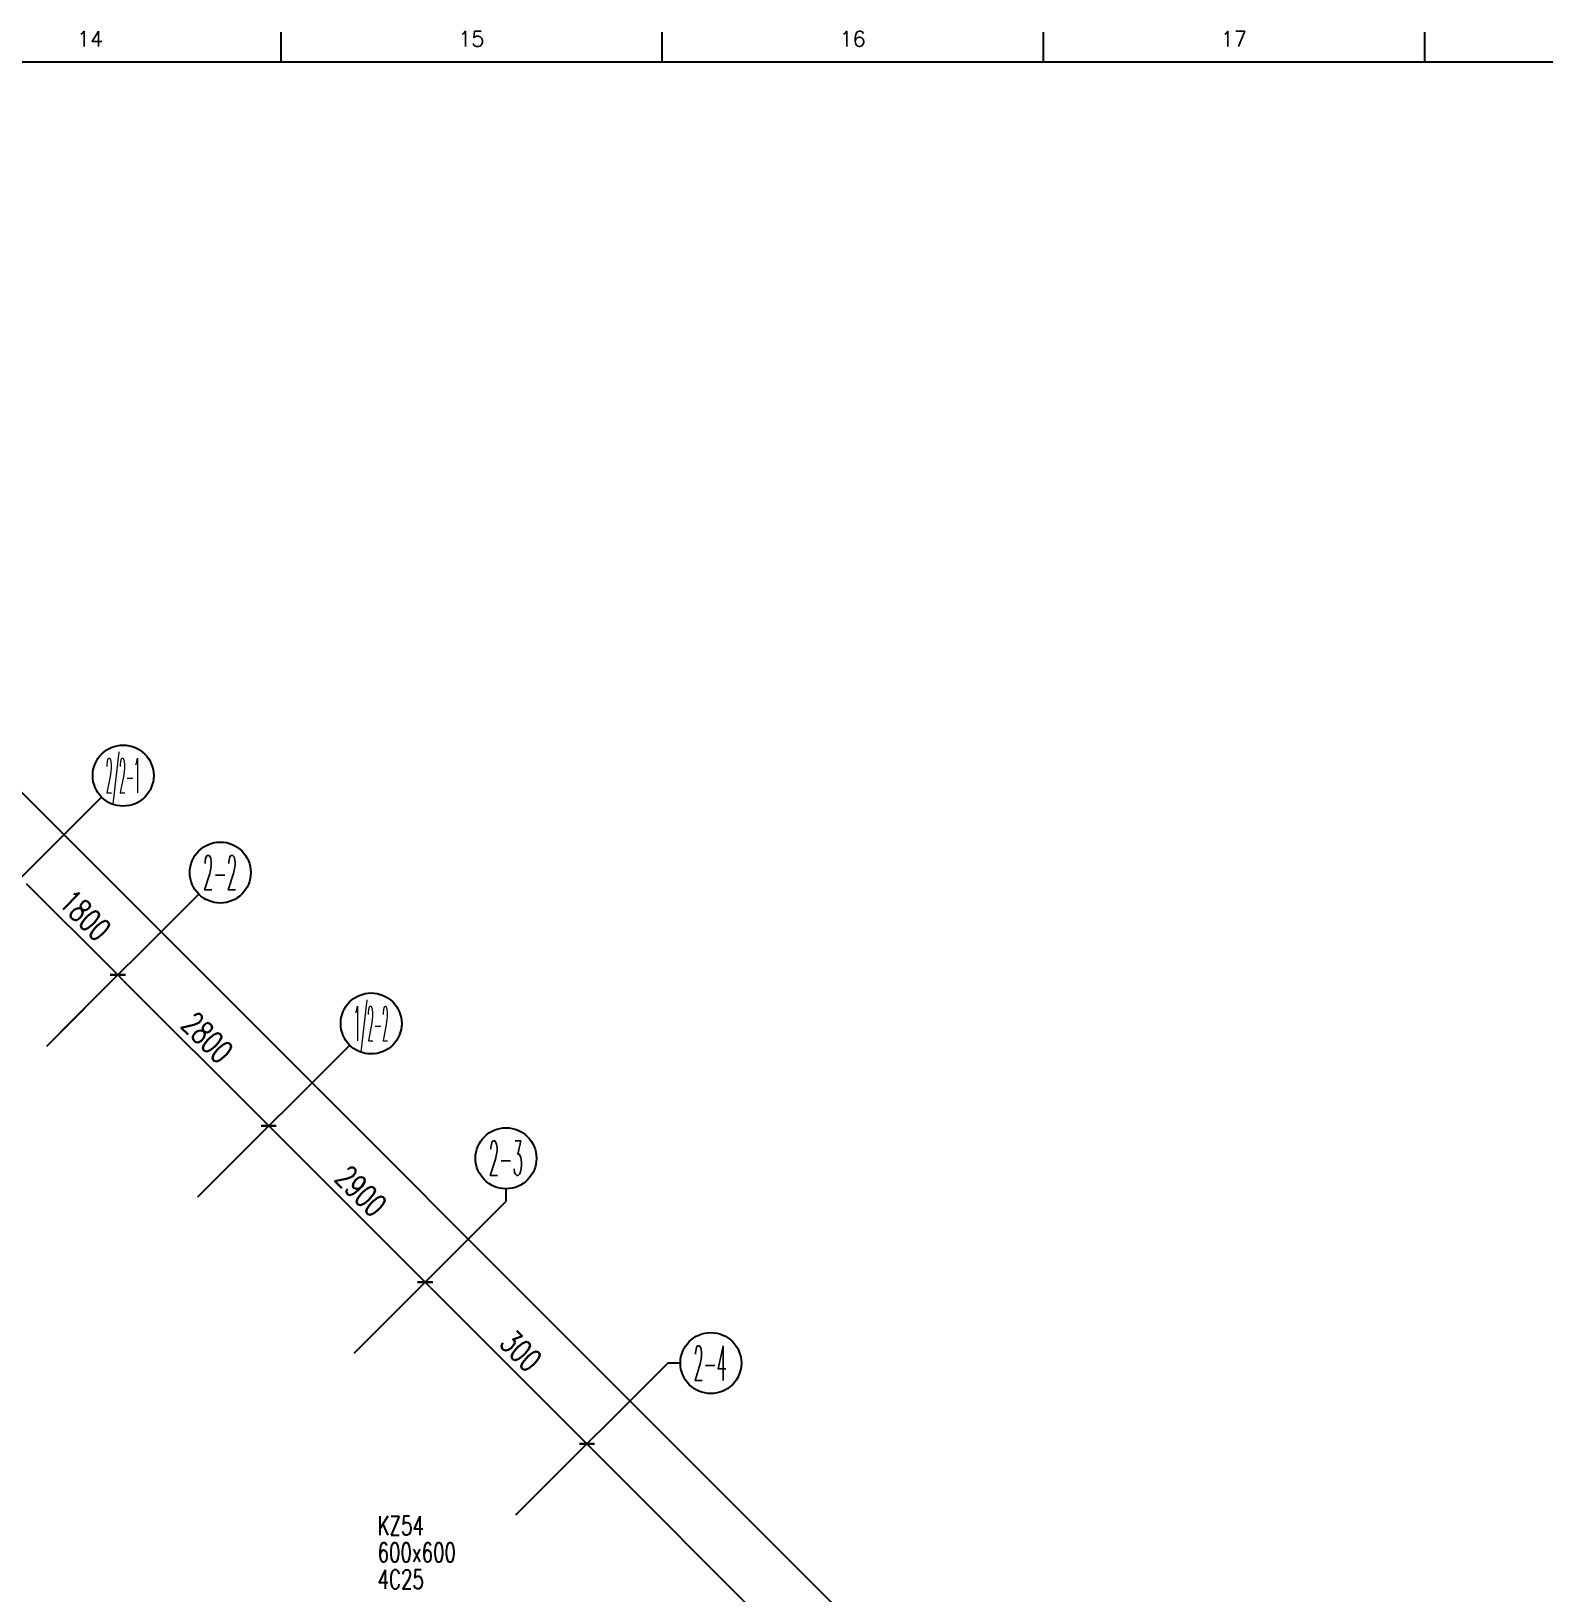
# Model space of a CAD drawing. Header units: inches. Extents: x 18712 to 314639, y 0 to 420500.
# Drawn here: x 97940 to 117776, y 231220 to 251704 of the extents above; entities that cross this region are included whole.
import ezdxf
from ezdxf.enums import TextEntityAlignment as Align

# ---------------------------------------------------------------- set-up
doc = ezdxf.new("R2010")
doc.units = ezdxf.units.IN
doc.header["$LTSCALE"] = 1000
doc.header["$MEASUREMENT"] = 0
doc.layers.get('0').update_dxf_attribs({"true_color": 0xffffff})
for name, color, linetype, true_color in [('AXIS_TEXT', 7, 'Continuous', 0xffffff), ('DIM', 3, 'Continuous', 0x00ff00), ('TK', 7, 'Continuous', 0xffffff), ('TK-TEXT', 4, 'Continuous', 0x00ffff), ('ZG-图号', 2, 'Continuous', 0xffff00), ('ZG-图名', 1, 'Continuous', 0xff0000), ('ZG-图框层', 4, 'Continuous', 0x00ffff), ('柱名称编号', 2, 'Continuous', 0xffff00), ('柱集中标注', 2, 'Continuous', 0xffff00)]:
    doc.layers.add(name, color=color, linetype=linetype, true_color=true_color)
doc.styles.add('-宋体', font='simsun.ttc', dxfattribs={"height": 0.2, "bigfont": 'gbcbig.shx'})
doc.styles.add('_TCH_AXIS', font='txt.shx', dxfattribs={"height": 0.2, "bigfont": 'GBCBIG.shx'})
doc.styles.add('ISOCP', font='txt.shx', dxfattribs={"height": 0.2, "bigfont": 'gbcbig.shx'})
doc.styles.add('TSSD_Dimension', font='txt.shx', dxfattribs={"height": 0.2, "bigfont": 'gbcbig.shx'})
doc.styles.add('TSSD_Rein', font='txt.shx', dxfattribs={"height": 0.2, "bigfont": 'gbcbig.shx'})

# ---------------------------------------------------------------- blocks, each defined once
blk = doc.blocks.new('A$C6f5e09ec')
at = {"color": 7, "lineweight": -3, "true_color": 0xffffff}
blk.add_line((-35743, -7238), (3360, -46341), dxfattribs=at)
at = {"layer": 'DIM', "lineweight": -3}
for p, q in [((-34170, -11463), (-32349, -9642)), ((-32897, -12736), (-31076, -10915)), ((-30917, -14716), (-29096, -12895)), ((-28867, -16767), (-27046, -14946)), ((-27046, -14780), (-27046, -14946)), ((-26745, -18888), (-24924, -17067)), ((-24759, -17067), (-24924, -17067))]:
    blk.add_line(p, q, dxfattribs=at)
at = {"layer": 'DIM', "color": 3, "lineweight": -3, "true_color": 0x00ff00}
for p, q in [((-33339, -10774), (-32208, -11905)), ((-33069, -12908), (-32066, -11905)), ((-33069, -12908), (-32066, -11905)), ((-32236, -11976), (-32038, -11976)), ((-32038, -11976), (-32236, -11976)), ((-32208, -11905), (-32137, -11976)), ((-32066, -12047), (-32137, -11976)), ((-32066, -12047), (-30228, -13885)), ((-31089, -14888), (-30086, -13885)), ((-31089, -14888), (-30086, -13885)), ((-30228, -13885), (-30157, -13956)), ((-30256, -13956), (-30058, -13956)), ((-30058, -13956), (-30256, -13956)), ((-30086, -14026), (-30157, -13956)), ((-30086, -14026), (-28177, -15936)), ((-29038, -16938), (-28036, -15936)), ((-29038, -16938), (-28036, -15936)), ((-28177, -15936), (-28106, -16006)), ((-28008, -16006), (-28206, -16006)), ((-28205, -16006), (-28007, -16006)), ((-28036, -16077), (-28107, -16006)), ((-28036, -16077), (-26056, -18057)), ((-26917, -19059), (-25914, -18057)), ((-26917, -19059), (-25914, -18057)), ((-26084, -18127), (-25886, -18127)), ((-25886, -18128), (-26084, -18128)), ((-26056, -18057), (-25985, -18127)), ((-25914, -18198), (-25985, -18128)), ((-25914, -18198), (-20965, -23148))]:
    blk.add_line(p, q, dxfattribs=at)
for centre in [(-32066, -9360), (-30793, -10632), (-28814, -12612), (-27046, -14380), (-24359, -17067)]:
    blk.add_circle(centre, 400, dxfattribs=at)
at = {"layer": 'TK', "lineweight": -3}
blk.add_line((5471, 0), (-109929, 0), dxfattribs=at)
at = {"layer": 'ZG-图框层', "lineweight": -3}
blk.add_line((5471, 0), (-109929, 0), dxfattribs=at)
at = {"layer": 'AXIS_TEXT', "color": 7, "true_color": 0xffffff, "style": '_TCH_AXIS'}
for s, width, p in [('2/2-1', 0.216495, (-32293, -9586)), ('2-2', 0.35, (-31020, -10859)), ('1/2-2', 0.216495, (-29040, -12839)), ('2-3', 0.35, (-27272, -14606)), ('2-4', 0.33871, (-24585, -17293))]:
    blk.add_text(s, height=452.5, dxfattribs=dict(at, width=width)).set_placement(p)
at = {"layer": 'DIM', "color": 7, "true_color": 0xffffff, "style": 'TSSD_Dimension', "width": 0.7}
for s, rotation, p in [('1800', 315, (-32925, -11046)), ('2800', 315, (-31324, -12648)), ('2900', 315, (-29309, -14663)), ('300', 315.0086, (-27148, -16823))]:
    blk.add_text(s, height=300, rotation=rotation, dxfattribs=at).set_placement(p)
at = {"layer": 'TK-TEXT', "style": '-宋体', "width": 0.8}
for tag, p, height in [('若羌县文化体育广播电视和旅游局', (1803, -65292), 189), ('巴州米兰长城国家文化公园建设项目', (1723, -66433), 189), ('结构', (1854, -78522), 300), ('1:100', (4296, -78522), 300), ('2022.07', (1480, -80877), 300), ('A', (4651, -80873), 300)]:
    blk.add_attdef(tag, p, '', height=height, dxfattribs=at)
blk.add_attdef('QFAHJJ-2022-012', text='', height=300, dxfattribs=at).set_placement((3357, -67621), align=Align.CENTER)
at = {"layer": 'ZG-图号', "style": '-宋体', "width": 0.8}
blk.add_attdef('结施-03', (1805, -79277), '', height=300, dxfattribs=at)
at = {"layer": 'ZG-图名', "style": '-宋体', "width": 0.8}
blk.add_attdef('框架柱平面布置图', (1991, -69635), '', height=300, dxfattribs=at)
at = {"layer": '柱名称编号', "style": 'TSSD_Rein', "width": 0.7}
blk.add_text('KZ54', height=250, dxfattribs=at).set_placement((-28730, -19323))
at = {"layer": '柱集中标注', "style": 'TSSD_Rein', "width": 0.7}
for s, p in [('600x600', (-28730, -19675)), ('4C25', (-28730, -20028))]:
    blk.add_text(s, height=250, dxfattribs=at).set_placement(p)

msp = doc.modelspace()

# ---------------------------------------------------------------- linework, layer by layer
at = {"layer": 'TK', "lineweight": -3}
for p, q in [((101212.2, 251691.3), (101212.2, 251300)), ((106212.2, 251691.3), (106212.2, 251300)), ((111212.2, 251691.3), (111212.2, 251300)), ((116212.2, 251691.3), (116212.2, 251300))]:
    msp.add_line(p, q, dxfattribs=at)

# ---------------------------------------------------------------- block references
msp.add_blockref('A$C6f5e09ec', (131212.2, 251300))

# ---------------------------------------------------------------- texts
at = {"layer": 'TK', "style": 'ISOCP'}
for s, p in [('14', (98712.2, 251603.8)), ('15', (103712.2, 251603.8)), ('16', (108712.2, 251603.8)), ('17', (113712.2, 251603.8))]:
    msp.add_text(s, height=200, dxfattribs=at).set_placement(p, align=Align.MIDDLE_CENTER)

doc.saveas('drawing.dxf')
